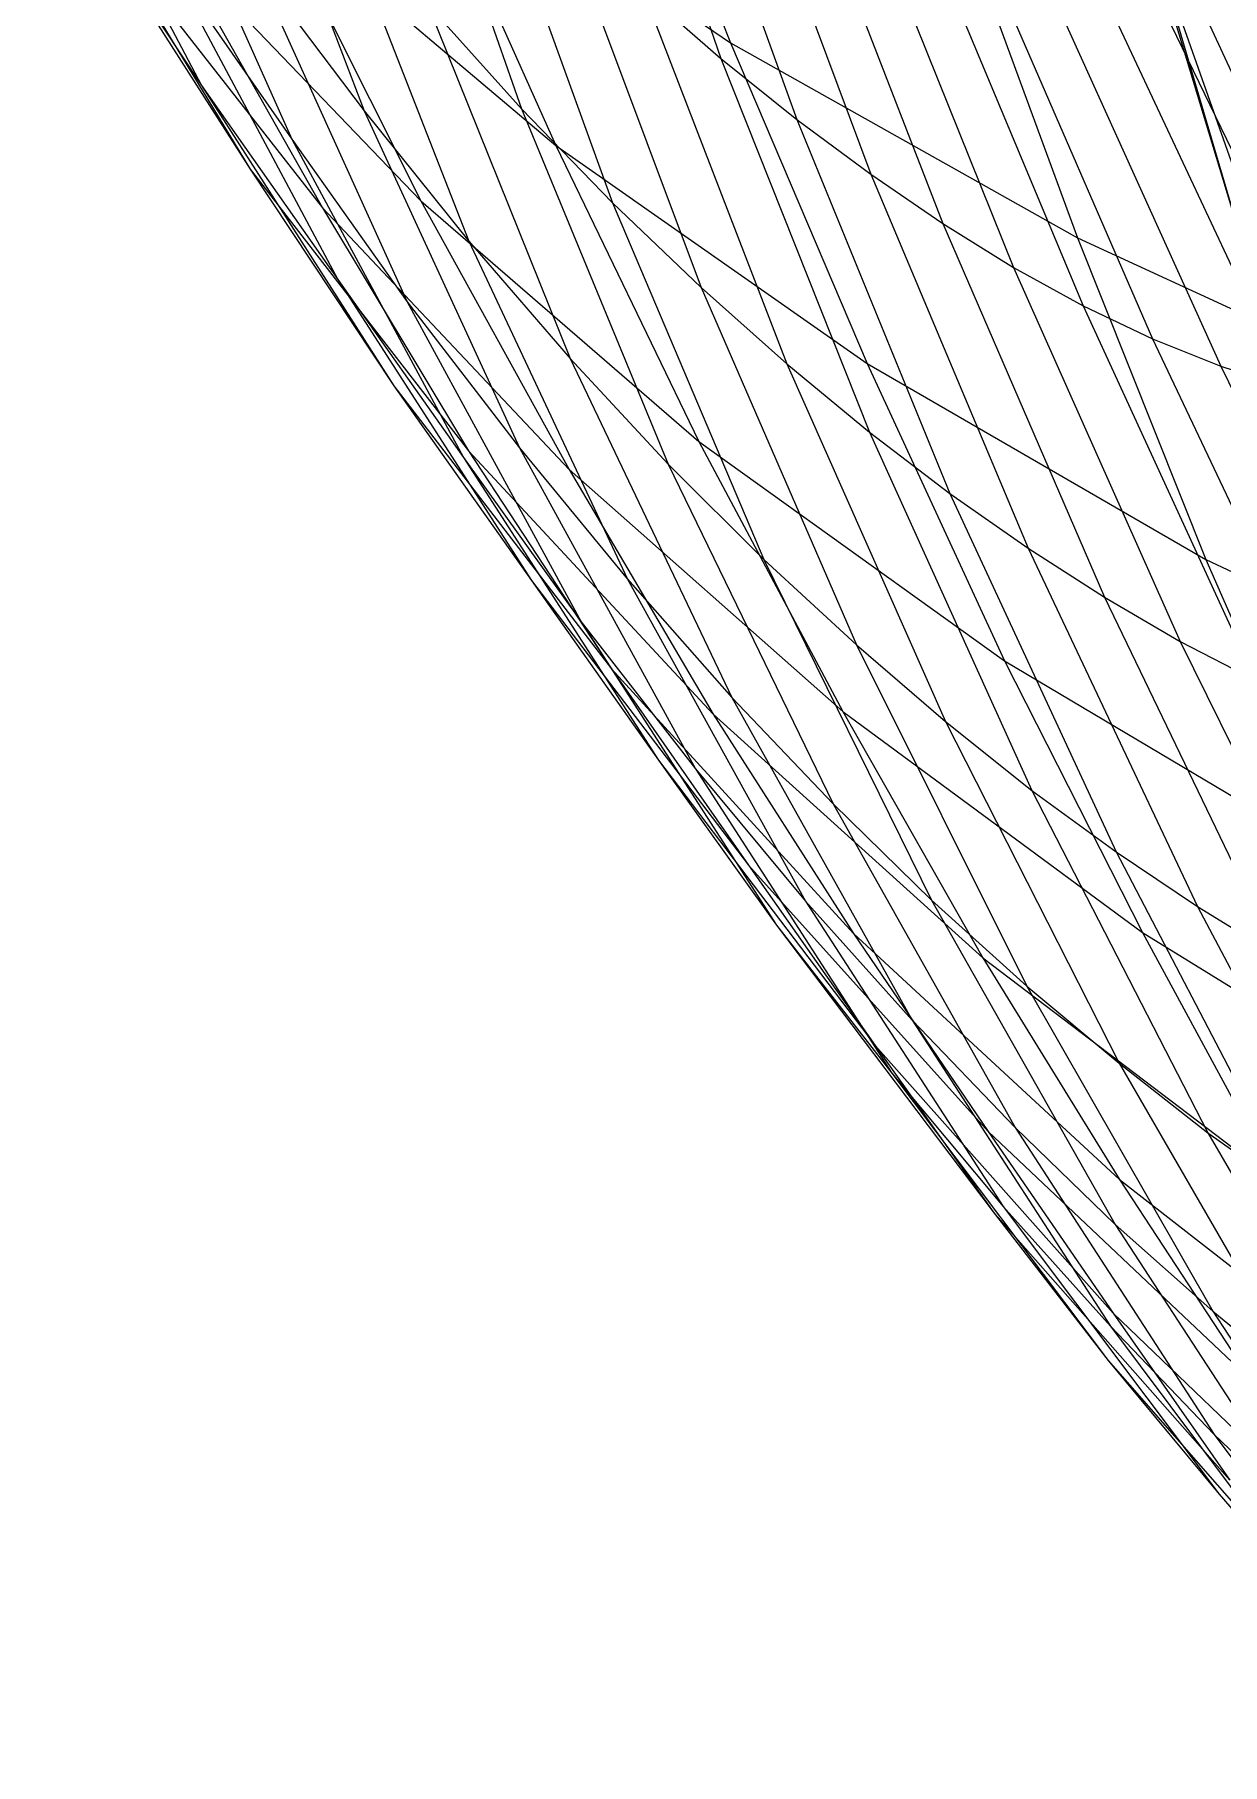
# Model space of a CAD drawing. Extents: x -429 to 429, y -1 to 209.
# Drawn here: x -413.979 to -410.613, y 86.303 to 91.208 of the extents above; entities that cross this region are included whole.
import ezdxf

# ---------------------------------------------------------------- set-up
doc = ezdxf.new("R2010")
doc.units = 0

msp = doc.modelspace()

# ---------------------------------------------------------------- linework, layer by layer
at = {"layer": 'default', "color": 5, "linetype": 'CONTINUOUS'}
for p, q in [((-412.415, 92.243, 214.67), (-412.034, 91.141, 213.398)), ((-412.39, 92.155, 198.66), (-412.007, 91.185, 198.955)), ((-412.965, 92.048, 212.881), (-412.599, 90.998, 211.58)), ((-412.215, 92.071, 214.779), (-411.819, 90.968, 213.515)), ((-413.426, 91.989, 211.105), (-413.045, 90.992, 209.79)), ((-413.979, 91.963, 207.663), (-413.506, 91.064, 206.354)), ((-412.021, 91.915, 214.883), (-411.609, 90.813, 213.627)), ((-413.672, 91.859, 209.417), (-413.25, 90.912, 208.104)), ((-410.925, 91.837, 191.235), (-410.551, 91.024, 189.701)), ((-410.925, 91.837, 191.235), (-410.558, 90.624, 191.524)), ((-412.908, 91.801, 200.045), (-412.007, 91.185, 198.955)), ((-412.908, 91.801, 200.045), (-412.502, 90.894, 200.342)), ((-412.721, 91.784, 213.018), (-412.341, 90.731, 211.727)), ((-411.832, 91.775, 214.984), (-411.405, 90.673, 213.736)), ((-413.91, 91.676, 206.104), (-413.368, 90.827, 204.817)), ((-413.91, 91.676, 206.104), (-413.506, 91.064, 206.354)), ((-411.648, 91.651, 215.082), (-411.205, 90.548, 213.843)), ((-413.14, 91.624, 211.27), (-412.748, 90.623, 209.965)), ((-411.38, 91.605, 197.66), (-411.023, 90.632, 197.939)), ((-413.303, 91.572, 201.501), (-412.502, 90.894, 200.342)), ((-413.303, 91.572, 201.501), (-412.884, 90.737, 201.794)), ((-412.485, 91.547, 213.15), (-412.09, 90.491, 211.867)), ((-411.468, 91.542, 215.176), (-411.007, 90.439, 213.947)), ((-413.784, 91.512, 204.549), (-413.163, 90.717, 203.294)), ((-413.784, 91.512, 204.549), (-413.368, 90.827, 204.817)), ((-413.591, 91.474, 203.007), (-412.884, 90.737, 201.794)), ((-413.591, 91.474, 203.007), (-413.163, 90.717, 203.294)), ((-411.29, 91.449, 215.268), (-410.811, 90.346, 214.049)), ((-410.81, 91.48, 193.078), (-410.558, 90.624, 191.524)), ((-410.81, 91.48, 193.078), (-410.412, 90.35, 193.369)), ((-413.6, 91.415, 207.891), (-413.12, 90.514, 206.592)), ((-413.6, 91.415, 207.891), (-413.25, 90.912, 208.104)), ((-413.354, 91.402, 209.608), (-412.923, 90.451, 208.302)), ((-413.354, 91.402, 209.608), (-413.045, 90.992, 209.79)), ((-411.116, 91.372, 215.358), (-410.617, 90.268, 214.149)), ((-412.865, 91.295, 211.429), (-412.461, 90.29, 210.131)), ((-412.865, 91.295, 211.429), (-412.599, 90.998, 211.58)), ((-412.255, 91.334, 213.276), (-411.847, 90.275, 212.001)), ((-412.255, 91.334, 213.276), (-412.034, 91.141, 213.398)), ((-410.943, 91.312, 215.445), (-410.425, 90.206, 214.247)), ((-410.774, 91.268, 215.53), (-410.237, 90.161, 214.343)), ((-412.007, 91.185, 198.955), (-411.023, 90.632, 197.939)), ((-412.007, 91.185, 198.955), (-411.619, 90.276, 199.245)), ((-412.034, 91.141, 213.398), (-411.613, 90.081, 212.13)), ((-412.034, 91.141, 213.398), (-411.819, 90.968, 213.515)), ((-413.506, 91.064, 206.354), (-412.961, 90.212, 205.076)), ((-413.506, 91.064, 206.354), (-413.12, 90.514, 206.592)), ((-412.599, 90.998, 211.58), (-412.183, 89.99, 210.291)), ((-412.599, 90.998, 211.58), (-412.341, 90.731, 211.727)), ((-413.045, 90.992, 209.79), (-412.605, 90.037, 208.493)), ((-413.045, 90.992, 209.79), (-412.748, 90.623, 209.965)), ((-411.819, 90.968, 213.515), (-411.385, 89.907, 212.255)), ((-411.819, 90.968, 213.515), (-411.609, 90.813, 213.627)), ((-413.25, 90.912, 208.104), (-412.763, 90.009, 206.812)), ((-413.25, 90.912, 208.104), (-412.923, 90.451, 208.302)), ((-412.502, 90.894, 200.342), (-411.619, 90.276, 199.245)), ((-412.502, 90.894, 200.342), (-412.096, 90.055, 200.633)), ((-413.368, 90.827, 204.817), (-412.749, 90.028, 203.567)), ((-413.368, 90.827, 204.817), (-412.961, 90.212, 205.076)), ((-411.609, 90.813, 213.627), (-411.163, 89.752, 212.375)), ((-411.609, 90.813, 213.627), (-411.405, 90.673, 213.736)), ((-413.163, 90.717, 203.294), (-412.464, 89.975, 202.082)), ((-413.163, 90.717, 203.294), (-412.749, 90.028, 203.567)), ((-412.884, 90.737, 201.794), (-412.096, 90.055, 200.633)), ((-412.884, 90.737, 201.794), (-412.464, 89.975, 202.082)), ((-412.341, 90.731, 211.727), (-411.912, 89.72, 210.445)), ((-412.341, 90.731, 211.727), (-412.09, 90.491, 211.867)), ((-411.405, 90.673, 213.736), (-410.947, 89.613, 212.491)), ((-411.405, 90.673, 213.736), (-411.205, 90.548, 213.843)), ((-412.748, 90.623, 209.965), (-412.299, 89.664, 208.674)), ((-412.748, 90.623, 209.965), (-412.461, 90.29, 210.131)), ((-411.023, 90.632, 197.939), (-409.963, 90.144, 197.001)), ((-411.023, 90.632, 197.939), (-410.659, 89.72, 198.216)), ((-413.12, 90.514, 206.592), (-412.571, 89.66, 205.321)), ((-413.12, 90.514, 206.592), (-412.763, 90.009, 206.812)), ((-411.205, 90.548, 213.843), (-410.732, 89.487, 212.606)), ((-411.205, 90.548, 213.843), (-411.007, 90.439, 213.947)), ((-412.09, 90.491, 211.867), (-411.65, 89.478, 210.593)), ((-412.09, 90.491, 211.867), (-411.847, 90.275, 212.001)), ((-412.923, 90.451, 208.302), (-412.43, 89.543, 207.017)), ((-412.923, 90.451, 208.302), (-412.605, 90.037, 208.493)), ((-411.007, 90.439, 213.947), (-410.52, 89.378, 212.719)), ((-411.007, 90.439, 213.947), (-410.811, 90.346, 214.049)), ((-410.811, 90.346, 214.049), (-410.309, 89.286, 212.829)), ((-410.811, 90.346, 214.049), (-410.617, 90.268, 214.149)), ((-412.461, 90.29, 210.131), (-412.003, 89.329, 208.848)), ((-412.461, 90.29, 210.131), (-412.183, 89.99, 210.291)), ((-411.847, 90.275, 212.001), (-411.397, 89.261, 210.735)), ((-411.847, 90.275, 212.001), (-411.613, 90.081, 212.13)), ((-411.619, 90.276, 199.245), (-410.659, 89.72, 198.216)), ((-411.619, 90.276, 199.245), (-411.23, 89.433, 199.53)), ((-410.617, 90.268, 214.149), (-410.099, 89.206, 212.939)), ((-410.617, 90.268, 214.149), (-410.425, 90.206, 214.247)), ((-412.961, 90.212, 205.076), (-412.344, 89.41, 203.831)), ((-412.961, 90.212, 205.076), (-412.571, 89.66, 205.321)), ((-411.613, 90.081, 212.13), (-411.153, 89.065, 210.871)), ((-411.613, 90.081, 212.13), (-411.385, 89.907, 212.255)), ((-412.749, 90.028, 203.567), (-412.056, 89.281, 202.358)), ((-412.749, 90.028, 203.567), (-412.344, 89.41, 203.831)), ((-412.605, 90.037, 208.493), (-412.106, 89.126, 207.215)), ((-412.605, 90.037, 208.493), (-412.299, 89.664, 208.674)), ((-412.096, 90.055, 200.633), (-411.23, 89.433, 199.53)), ((-412.096, 90.055, 200.633), (-411.688, 89.289, 200.92)), ((-412.763, 90.009, 206.812), (-412.211, 89.151, 205.547)), ((-412.763, 90.009, 206.812), (-412.43, 89.543, 207.017)), ((-412.464, 89.975, 202.082), (-411.688, 89.289, 200.92)), ((-412.464, 89.975, 202.082), (-412.056, 89.281, 202.358)), ((-412.183, 89.99, 210.291), (-411.716, 89.027, 209.015)), ((-412.183, 89.99, 210.291), (-411.912, 89.72, 210.445)), ((-411.385, 89.907, 212.255), (-410.914, 88.891, 211.002)), ((-411.385, 89.907, 212.255), (-411.163, 89.752, 212.375)), ((-411.163, 89.752, 212.375), (-410.683, 88.736, 211.129)), ((-411.163, 89.752, 212.375), (-410.947, 89.613, 212.491)), ((-411.912, 89.72, 210.445), (-411.437, 88.754, 209.176)), ((-411.912, 89.72, 210.445), (-411.65, 89.478, 210.593)), ((-410.659, 89.72, 198.216), (-409.625, 89.229, 197.26)), ((-410.659, 89.72, 198.216), (-410.29, 88.873, 198.49)), ((-412.571, 89.66, 205.321), (-411.956, 88.853, 204.08)), ((-412.571, 89.66, 205.321), (-412.211, 89.151, 205.547)), ((-412.299, 89.664, 208.674), (-411.794, 88.751, 207.403)), ((-412.299, 89.664, 208.674), (-412.003, 89.329, 208.848)), ((-410.947, 89.613, 212.491), (-410.457, 88.596, 211.252)), ((-410.947, 89.613, 212.491), (-410.732, 89.487, 212.606)), ((-412.43, 89.543, 207.017), (-411.876, 88.683, 205.757)), ((-412.43, 89.543, 207.017), (-412.106, 89.126, 207.215)), ((-411.65, 89.478, 210.593), (-411.167, 88.51, 209.33)), ((-411.65, 89.478, 210.593), (-411.397, 89.261, 210.735)), ((-410.732, 89.487, 212.606), (-410.232, 88.471, 211.373)), ((-410.732, 89.487, 212.606), (-410.52, 89.378, 212.719)), ((-411.23, 89.433, 199.53), (-410.29, 88.873, 198.49)), ((-411.23, 89.433, 199.53), (-410.839, 88.662, 199.81)), ((-412.344, 89.41, 203.831), (-411.658, 88.659, 202.623)), ((-412.344, 89.41, 203.831), (-411.956, 88.853, 204.08)), ((-412.056, 89.281, 202.358), (-411.291, 88.59, 201.194)), ((-412.056, 89.281, 202.358), (-411.658, 88.659, 202.623)), ((-412.003, 89.329, 208.848), (-411.492, 88.414, 207.582)), ((-412.003, 89.329, 208.848), (-411.716, 89.027, 209.015)), ((-411.688, 89.289, 200.92), (-410.839, 88.662, 199.81)), ((-411.688, 89.289, 200.92), (-411.291, 88.59, 201.194)), ((-411.397, 89.261, 210.735), (-410.905, 88.292, 209.479)), ((-411.397, 89.261, 210.735), (-411.153, 89.065, 210.871)), ((-412.211, 89.151, 205.547), (-411.597, 88.342, 204.311)), ((-412.211, 89.151, 205.547), (-411.876, 88.683, 205.757)), ((-412.106, 89.126, 207.215), (-411.549, 88.263, 205.959)), ((-412.106, 89.126, 207.215), (-411.794, 88.751, 207.403)), ((-411.153, 89.065, 210.871), (-410.654, 88.094, 209.62)), ((-411.153, 89.065, 210.871), (-410.914, 88.891, 211.002)), ((-411.716, 89.027, 209.015), (-411.2, 88.109, 207.755)), ((-411.716, 89.027, 209.015), (-411.437, 88.754, 209.176)), ((-410.914, 88.891, 211.002), (-410.408, 87.92, 209.758)), ((-410.914, 88.891, 211.002), (-410.683, 88.736, 211.129)), ((-411.956, 88.853, 204.08), (-411.276, 88.098, 202.875)), ((-411.956, 88.853, 204.08), (-411.597, 88.342, 204.311)), ((-411.794, 88.751, 207.403), (-411.234, 87.885, 206.152)), ((-411.794, 88.751, 207.403), (-411.492, 88.414, 207.582)), ((-411.437, 88.754, 209.176), (-410.916, 87.834, 207.922)), ((-411.437, 88.754, 209.176), (-411.167, 88.51, 209.33)), ((-410.683, 88.736, 211.129), (-410.17, 87.765, 209.89)), ((-410.683, 88.736, 211.129), (-410.457, 88.596, 211.252)), ((-411.876, 88.683, 205.757), (-411.262, 87.87, 204.524)), ((-411.876, 88.683, 205.757), (-411.549, 88.263, 205.959)), ((-411.658, 88.659, 202.623), (-410.904, 87.962, 201.458)), ((-411.658, 88.659, 202.623), (-411.276, 88.098, 202.875)), ((-410.839, 88.662, 199.81), (-409.921, 88.096, 198.759)), ((-410.839, 88.662, 199.81), (-410.458, 87.957, 200.08)), ((-411.291, 88.59, 201.194), (-410.458, 87.957, 200.08)), ((-411.291, 88.59, 201.194), (-410.904, 87.962, 201.458)), ((-411.167, 88.51, 209.33), (-410.64, 87.588, 208.082)), ((-411.167, 88.51, 209.33), (-410.905, 88.292, 209.479)), ((-411.492, 88.414, 207.582), (-410.93, 87.546, 206.337)), ((-411.492, 88.414, 207.582), (-411.2, 88.109, 207.755)), ((-411.597, 88.342, 204.311), (-410.922, 87.583, 203.107)), ((-411.597, 88.342, 204.311), (-411.262, 87.87, 204.524)), ((-411.549, 88.263, 205.959), (-410.936, 87.448, 204.73)), ((-411.549, 88.263, 205.959), (-411.234, 87.885, 206.152)), ((-410.905, 88.292, 209.479), (-410.373, 87.369, 208.235)), ((-410.905, 88.292, 209.479), (-410.654, 88.094, 209.62)), ((-411.2, 88.109, 207.755), (-410.636, 87.239, 206.514)), ((-411.2, 88.109, 207.755), (-410.916, 87.834, 207.922)), ((-411.276, 88.098, 202.875), (-410.533, 87.395, 201.708)), ((-411.276, 88.098, 202.875), (-410.922, 87.583, 203.107)), ((-410.654, 88.094, 209.62), (-410.117, 87.17, 208.381)), ((-410.654, 88.094, 209.62), (-410.408, 87.92, 209.758)), ((-410.904, 87.962, 201.458), (-410.086, 87.322, 200.338)), ((-410.904, 87.962, 201.458), (-410.533, 87.395, 201.708)), ((-411.262, 87.87, 204.524), (-410.591, 87.109, 203.323)), ((-411.262, 87.87, 204.524), (-410.936, 87.448, 204.73)), ((-411.234, 87.885, 206.152), (-410.622, 87.069, 204.926)), ((-411.234, 87.885, 206.152), (-410.93, 87.546, 206.337)), ((-410.916, 87.834, 207.922), (-410.349, 86.962, 206.685)), ((-410.916, 87.834, 207.922), (-410.64, 87.588, 208.082)), ((-410.922, 87.583, 203.107), (-410.187, 86.876, 201.94)), ((-410.922, 87.583, 203.107), (-410.591, 87.109, 203.323)), ((-410.64, 87.588, 208.082), (-410.071, 86.715, 206.848)), ((-410.64, 87.588, 208.082), (-410.373, 87.369, 208.235)), ((-410.93, 87.546, 206.337), (-410.318, 86.727, 205.114)), ((-410.93, 87.546, 206.337), (-410.636, 87.239, 206.514)), ((-410.936, 87.448, 204.73), (-410.268, 86.685, 203.53)), ((-410.936, 87.448, 204.73), (-410.622, 87.069, 204.926)), ((-410.636, 87.239, 206.514), (-410.024, 86.419, 205.293)), ((-410.636, 87.239, 206.514), (-410.349, 86.962, 206.685)), ((-410.622, 87.069, 204.926), (-409.957, 86.303, 203.727)), ((-410.622, 87.069, 204.926), (-410.318, 86.727, 205.114))]:
    msp.add_line(p, q, dxfattribs=at)

doc.saveas('drawing.dxf')
